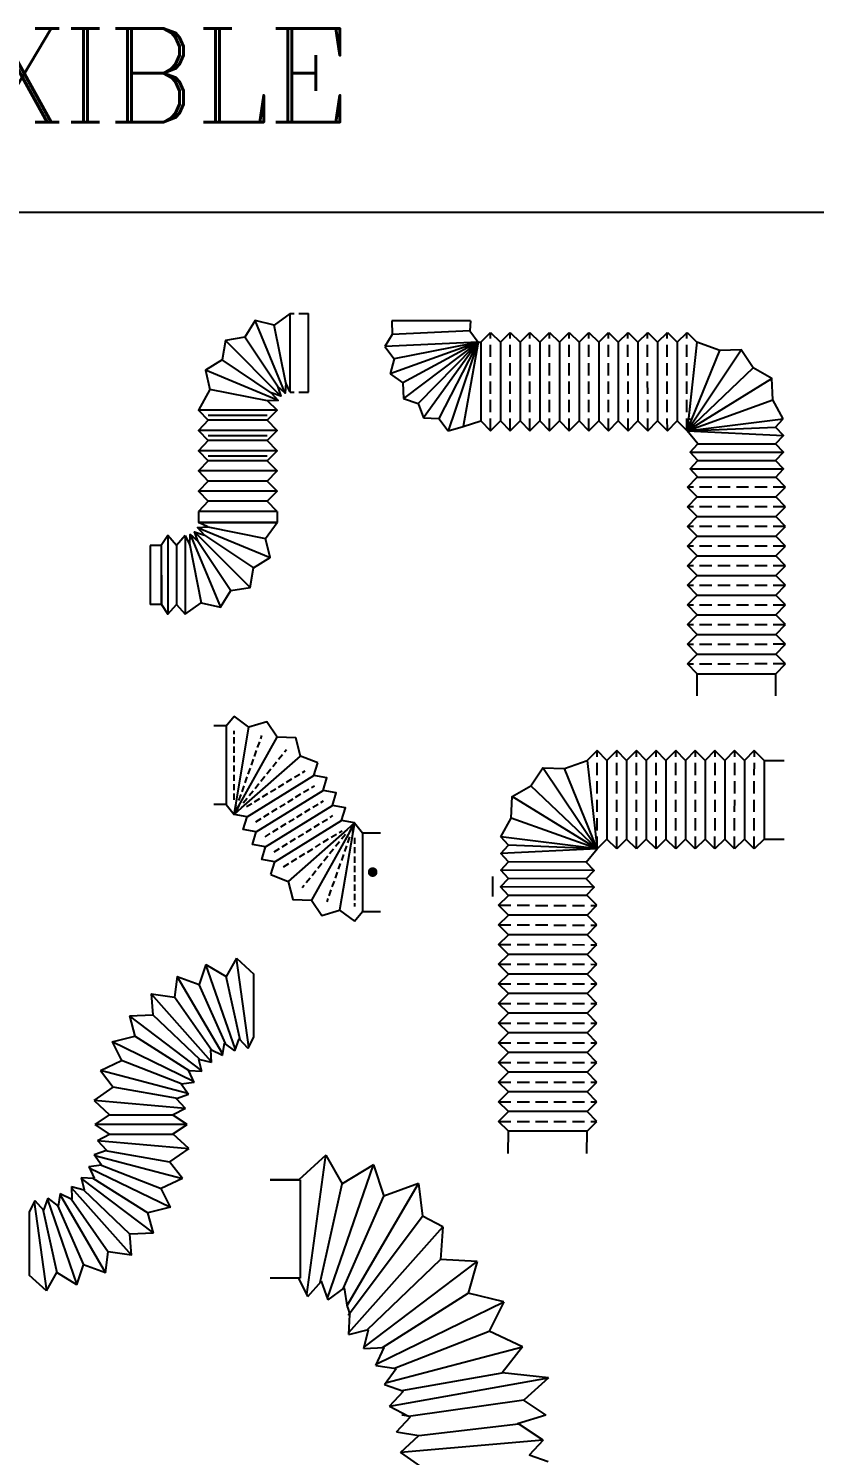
# Model space of a CAD drawing. Extents: x 462150 to 593348, y 35809 to 85242.
# Drawn here: x 514089 to 516090, y 39959 to 43590 of the extents above; entities that cross this region are included whole.
import ezdxf

# ---------------------------------------------------------------- set-up
doc = ezdxf.new("R2010")
doc.units = 0
doc.header["$LTSCALE"] = 500
doc.header["$MEASUREMENT"] = 0
doc.linetypes.add('HIDDEN', pattern=[0.375, 0.25, -0.125])
doc.linetypes.add('HIDDEN2', pattern=[4.7625, 3.175, -1.5875])
for name, color, linetype in [('1-EX-DUCT', 1, 'Continuous'), ('3-SUPPLY-DIFF. GRILLES', 12, 'Continuous'), ('3-SUPPLY-DUCT', 3, 'Continuous'), ('AC-SUPPORT', 124, 'Continuous'), ('MH-FLX', 2, 'Continuous'), ('PL-W-TEXT', 7, 'Continuous')]:
    doc.layers.add(name, color=color, linetype=linetype)
doc.styles.add('FF-LOOP', font='romanc.shx', dxfattribs={"height": 2})

# ---------------------------------------------------------------- blocks, each defined once
blk = doc.blocks.new('FLEX-01')
at = {"color": 12}
for p, q in [((-650.6, 843.4, 0), (-625.7, 868.3, 0)), ((-650.6, 843.4, 0), (-650.6, 643.3, 0)), ((-625.7, 868.3, 0), (-600.6, 843.4, 0)), ((-600.6, 843.4, 0), (-575.7, 868.3, 0)), ((-600.6, 843.4, 0), (-600.6, 643.3, 0)), ((-575.7, 868.3, 0), (-550.6, 843.4, 0)), ((-550.6, 843.4, 0), (-525.7, 868.3, 0)), ((-550.6, 843.4, 0), (-550.6, 643.3, 0)), ((-550.6, 843.4, 0), (-550.6, 643.3, 0)), ((-525.7, 868.3, 0), (-500.6, 843.4, 0)), ((-500.6, 843.4, 0), (-475.7, 868.3, 0)), ((-500.6, 843.4, 0), (-500.6, 643.4, 0)), ((-500.6, 843.4, 0), (-500.6, 643.3, 0)), ((-500.6, 843.4, 0), (-500.6, 643.3, 0)), ((-475.7, 868.3, 0), (-450.6, 843.4, 0)), ((-450.6, 843.4, 0), (-425.7, 868.3, 0)), ((-450.6, 843.4, 0), (-450.6, 643.3, 0)), ((-425.7, 868.3, 0), (-400.6, 843.4, 0)), ((-400.6, 843.4, 0), (-375.7, 868.3, 0)), ((-400.6, 843.4, 0), (-400.6, 643.3, 0)), ((-400.6, 843.4, 0), (-400.6, 643.3, 0)), ((-375.7, 868.3, 0), (-350.6, 843.4, 0)), ((-350.6, 843.4, 0), (-325.7, 868.3, 0)), ((-350.6, 843.4, 0), (-350.6, 643.4, 0)), ((-350.6, 843.4, 0), (-350.6, 643.3, 0)), ((-350.6, 843.4, 0), (-350.6, 643.3, 0)), ((-325.7, 868.3, 0), (-300.6, 843.4, 0)), ((-300.6, 843.4, 0), (-275.7, 868.3, 0)), ((-300.6, 843.4, 0), (-300.6, 643.3, 0)), ((-275.7, 868.3, 0), (-250.6, 843.4, 0)), ((-250.6, 843.4, 0), (-225.7, 868.3, 0)), ((-250.6, 843.4, 0), (-250.6, 643.3, 0)), ((-250.6, 843.4, 0), (-250.6, 643.3, 0)), ((-225.7, 868.3, 0), (-200.6, 843.4, 0)), ((-200.6, 843.4, 0), (-175.7, 868.3, 0)), ((-200.6, 843.4, 0), (-200.6, 643.4, 0)), ((-200.6, 843.4, 0), (-200.6, 643.3, 0)), ((-200.6, 843.4, 0), (-200.6, 643.3, 0)), ((-200.6, 843.4, 0), (-200.6, 643.3, 0)), ((-175.7, 868.3, 0), (-150.6, 843.4, 0)), ((-150.6, 843.4, 0), (-125.7, 868.3, 0)), ((-150.6, 843.4, 0), (-150.6, 643.4, 0)), ((-150.6, 843.4, 0), (-150.6, 643.3, 0)), ((-125.7, 868.3, 0), (-100.6, 843.4, 0)), ((-100.6, 843.4, 0), (-125.7, 618.5, 0)), ((-100.6, 843.4, 0), (-125.7, 618.4, 0)), ((-650.6, 643.3, 0), (-625.7, 618.4, 0)), ((-625.7, 618.4, 0), (-600.6, 643.3, 0)), ((-600.6, 643.3, 0), (-575.7, 618.4, 0)), ((-575.7, 618.4, 0), (-550.6, 643.3, 0)), ((-550.6, 643.3, 0), (-525.7, 618.4, 0)), ((-525.7, 618.4, 0), (-500.6, 643.3, 0)), ((-500.6, 643.3, 0), (-475.7, 618.4, 0)), ((-475.7, 618.4, 0), (-450.6, 643.3, 0)), ((-450.6, 643.3, 0), (-425.7, 618.4, 0)), ((-425.7, 618.4, 0), (-400.6, 643.3, 0)), ((-400.6, 643.3, 0), (-375.7, 618.4, 0)), ((-375.7, 618.4, 0), (-350.6, 643.3, 0)), ((-350.6, 643.3, 0), (-325.7, 618.4, 0)), ((-325.7, 618.4, 0), (-300.6, 643.3, 0)), ((-300.6, 643.3, 0), (-275.7, 618.4, 0)), ((-275.7, 618.4, 0), (-250.6, 643.3, 0)), ((-250.6, 643.3, 0), (-225.7, 618.4, 0)), ((-225.7, 618.4, 0), (-200.6, 643.3, 0)), ((-200.6, 643.3, 0), (-175.7, 618.4, 0)), ((-175.7, 618.4, 0), (-150.6, 643.3, 0)), ((-150.6, 643.3, 0), (-125.7, 618.4, 0)), ((-125.7, 618.4, 0), (-125.7, 618.4, 0)), ((-124.9, 474.9), (-100, 500)), ((-100, 450), (-124.9, 474.9)), ((-100, 500), (100, 500)), ((-100, 500), (100.1, 500)), ((125, 474.9), (100.1, 500)), ((100.1, 450), (125, 474.9)), ((-124.9, 424.9), (-100, 450)), ((-100, 450), (100, 450)), ((-100, 450), (100.1, 450)), ((-100, 450), (100.1, 450)), ((-100, 450), (100.1, 450)), ((125, 424.9), (100.1, 450)), ((-100, 400), (-124.9, 424.9)), ((-124.9, 374.9), (-100, 400)), ((-100, 400), (100.1, 400)), ((-100, 400), (100.1, 400)), ((100.1, 400), (125, 424.9)), ((125, 374.9), (100.1, 400)), ((-100, 350), (-124.9, 374.9)), ((100.1, 350), (125, 374.9)), ((-124.9, 324.9), (-100, 350)), ((-100, 350), (100.1, 350)), ((125, 324.9), (100.1, 350)), ((-100, 300), (-124.9, 324.9)), ((-124.9, 274.9), (-100, 300)), ((-100, 300), (100, 300)), ((-100, 300), (100.1, 300)), ((-100, 300), (100.1, 300)), ((100.1, 300), (125, 324.9)), ((125, 274.9), (100.1, 300)), ((-100, 250), (-124.9, 274.9)), ((100.1, 250), (125, 274.9)), ((-124.9, 224.9), (-100, 250)), ((-100, 200), (-124.9, 224.9)), ((-100, 250), (100.1, 250)), ((-100, 250), (100.1, 250)), ((125, 224.9), (100.1, 250)), ((100.1, 200), (125, 224.9)), ((-124.9, 174.9), (-100, 200)), ((-100, 200), (100.1, 200)), ((125, 174.9), (100.1, 200)), ((-100, 150), (-124.9, 174.9)), ((-124.9, 124.9), (-100, 150)), ((-100, 150), (100, 150)), ((-100, 150), (100.1, 150)), ((-100, 150), (100.1, 150)), ((-100, 150), (100.1, 150)), ((-100, 150), (100.1, 150)), ((100.1, 150), (125, 174.9)), ((125, 124.9), (100.1, 150)), ((-100, 100), (-124.9, 124.9)), ((100.1, 100), (125, 124.9)), ((-124.9, 74.9), (-100, 100)), ((-100, 50), (-124.9, 74.9)), ((-100, 100), (100.1, 100)), ((125, 74.9), (100.1, 100)), ((100.1, 50), (125, 74.9)), ((-124.9, 24.9), (-100, 50)), ((-100, 50), (100, 50)), ((-100, 50), (100.1, 50)), ((-100, 50), (100.1, 50)), ((-100, 50), (100.1, 50)), ((125, 24.9), (100.1, 50)), ((-100, 0), (-124.9, 24.9)), ((-100, 0), (100, 0)), ((-100, 0), (100.1, 0)), ((-100, 0), (100.1, 0)), ((-99.9, 0), (100.1, 0)), ((100.4, -56.4, 0), (100, 0)), ((100.1, 0), (125, 24.9)), ((-99.6, -56.4, 0), (-100, 0))]:
    blk.add_line(p, q, dxfattribs=at)
at = {"color": 13, "linetype": 'HIDDEN', "ltscale": 0.25}
for p, q in [((-625.8, 618.5, 0), (-626, 868.2, 0)), ((-575.8, 618.5, 0), (-576, 868.2, 0)), ((-525.8, 618.5, 0), (-526, 868.2, 0)), ((-475.8, 618.5, 0), (-476, 868.2, 0)), ((-425.8, 618.5, 0), (-426, 868.2, 0)), ((-375.8, 618.5, 0), (-376, 868.2, 0)), ((-325.8, 618.5, 0), (-326, 868.2, 0)), ((-275.8, 618.5, 0), (-276, 868.2, 0)), ((-225.8, 618.5, 0), (-226, 868.2, 0)), ((-175.8, 618.5, 0), (-176, 868.2, 0)), ((-125.8, 618.5, 0), (-126, 868.2, 0)), ((124.9, 474.8), (-124.8, 474.6)), ((124.9, 424.8), (-124.8, 424.6)), ((124.9, 374.8), (-124.8, 374.6)), ((124.9, 324.8), (-124.8, 324.6)), ((124.9, 274.8), (-124.8, 274.6)), ((124.9, 224.8), (-124.8, 224.6)), ((124.9, 174.8), (-124.8, 174.6)), ((124.9, 124.8), (-124.8, 124.6)), ((124.9, 74.8), (-124.8, 74.6)), ((124.9, 24.8), (-124.8, 24.6))]:
    blk.add_line(p, q, dxfattribs=at)
at = {"layer": '3-SUPPLY-DIFF. GRILLES'}
for p, q in [((-677, 898.1, 0), (-877, 898.1, 0)), ((-678.6, 872.1, 0), (-876.4, 863.2, 0)), ((-657.4, 843.4, 0), (-894.8, 832.6, 0)), ((-676.9, 839.6, 0), (-871.1, 801.1, 0)), ((-657.4, 843.4, 0), (-650.6, 843.4, 0)), ((-650.6, 843.4, 0), (-650.6, 643.4, 0)), ((-894.8, 832.6, 0), (-871.1, 801.1, 0)), ((-871.1, 801.1, 0), (-881.1, 762.9, 0)), ((-674.9, 834, 0), (-849.1, 739.8, 0)), ((-671.3, 829.3, 0), (-809.9, 687.8, 0)), ((-666.5, 825.8, 0), (-757.1, 649.7, 0)), ((-660.9, 823.9, 0), (-695.4, 628.9, 0)), ((-125.7, 618.4, 0), (-42.5, 822.8)), ((-881.1, 762.9, 0), (-849.1, 739.8, 0)), ((-125.7, 618.4, 0), (42.8, 778.7)), ((-849.1, 739.8, 0), (-847.3, 700.4, 0)), ((-847.3, 700.4, 0), (-809.9, 687.8, 0)), ((-125.7, 618.4, 0), (92.9, 696.7)), ((-809.9, 687.8, 0), (-796.6, 650.7, 0)), ((-796.6, 650.7, 0), (-757.1, 649.7, 0)), ((-757.1, 649.7, 0), (-733.4, 618.2, 0)), ((-733.4, 618.2, 0), (-695.4, 628.9, 0)), ((-695.4, 628.9, 0), (-650.6, 643.4, 0)), ((-125.7, 618.4, 0), (119.4, 648.7)), ((-125.7, 618.4, 0), (99.7, 627.5)), ((-118.2, 648.2), (-118, 648.2)), ((-98.3, 584.7), (99.8, 585.2)), ((-98.2, 542.3), (99.9, 542.8)), ((-98, 500), (100, 500))]:
    blk.add_line(p, q, dxfattribs=at)
at = {"layer": '3-SUPPLY-DIFF. GRILLES', "color": 11}
for p, q in [((-657.4, 843.4, 0), (-894.8, 832.6, 0)), ((-657.4, 843.4, 0), (-881.1, 762.9, 0)), ((-657.4, 843.4, 0), (-847.3, 700.4, 0)), ((-657.4, 843.4, 0), (-796.6, 650.7, 0)), ((-657.4, 843.4, 0), (-733.4, 618.2, 0)), ((-125.7, 618.4, 0), (12.3, 824.2)), ((-125.7, 618.4, 0), (90.4, 751.5)), ((-125.7, 618.4, 0), (119.4, 648.7)), ((-125.7, 618.4, 0), (119.5, 606.4)), ((-118.2, 648.2), (-118, 648.2)), ((-118, 563.5), (119.6, 564.1)), ((-117.9, 521.1), (119.7, 521.7))]:
    blk.add_line(p, q, dxfattribs=at)
at = {"layer": '3-SUPPLY-DIFF. GRILLES', "elevation": 0}
for points in [[(-877, 898.1), (-876.4, 863.2), (-894.8, 832.6)], [(-677, 898.1), (-678.6, 872.1), (-657.4, 843.4)], [(-657.4, 843.4), (-676.9, 839.6), (-657.4, 843.4), (-674.9, 834), (-657.4, 843.4), (-671.3, 829.3), (-657.4, 843.4), (-666.5, 825.8), (-657.4, 843.4), (-660.9, 823.9), (-657.4, 843.4)]]:
    blk.add_lwpolyline(points, dxfattribs=at)
at = {"layer": '3-SUPPLY-DIFF. GRILLES'}
for points in [[(119.4, 648.7), (92.9, 696.7), (90.4, 751.5), (42.8, 778.7), (12.3, 824.2), (-42.5, 822.8), (-100.6, 843.4)], [(-98, 500), (-98, 500), (-117.9, 521.1), (-98.2, 542.3), (-118, 563.5), (-98.3, 584.7), (-125.6, 618.3), (-125.6, 618.3)], [(-118.2, 648.2), (-118, 648.1)], [(100, 500), (100, 500), (119.7, 521.7), (99.9, 542.8), (119.6, 564.1), (99.8, 585.2), (119.5, 606.4), (99.7, 627.5), (119.4, 648.7)]]:
    blk.add_lwpolyline(points, dxfattribs=at)
blk = doc.blocks.new('FLEX-02')
at = {"color": 12}
for p, q in [((-550.6, 943.4, 0), (-525.7, 968.3, 0)), ((-525.7, 968.3, 0), (-500.6, 943.4, 0)), ((-500.6, 943.4, 0), (-475.7, 968.3, 0)), ((-475.7, 968.3, 0), (-450.6, 943.4, 0)), ((-450.6, 943.4, 0), (-425.7, 968.3, 0)), ((-425.7, 968.3, 0), (-400.6, 943.4, 0)), ((-400.6, 943.4, 0), (-375.7, 968.3, 0)), ((-375.7, 968.3, 0), (-350.6, 943.4, 0)), ((-350.6, 943.4, 0), (-325.7, 968.3, 0)), ((-325.7, 968.3, 0), (-300.6, 943.4, 0)), ((-300.6, 943.4, 0), (-275.7, 968.3, 0)), ((-275.7, 968.3, 0), (-250.6, 943.4, 0)), ((-250.6, 943.4, 0), (-225.7, 968.3, 0)), ((-225.7, 968.3, 0), (-200.6, 943.4, 0)), ((-200.6, 943.4, 0), (-175.7, 968.3, 0)), ((-175.7, 968.3, 0), (-150.6, 943.4, 0)), ((-150.6, 943.4, 0), (-125.7, 968.3, 0)), ((-125.7, 968.3, 0), (-100.6, 943.4, 0)), ((-550.6, 943.4, 0), (-602.1, 943.4, 0)), ((-550.6, 943.4, 0), (-550.6, 743.3, 0)), ((-550.6, 943.4, 0), (-550.6, 743.3, 0)), ((-500.6, 943.4, 0), (-500.6, 743.4, 0)), ((-500.6, 943.4, 0), (-500.6, 743.3, 0)), ((-500.6, 943.4, 0), (-500.6, 743.3, 0)), ((-450.6, 943.4, 0), (-450.6, 743.3, 0)), ((-400.6, 943.4, 0), (-400.6, 743.3, 0)), ((-400.6, 943.4, 0), (-400.6, 743.3, 0)), ((-350.6, 943.4, 0), (-350.6, 743.4, 0)), ((-350.6, 943.4, 0), (-350.6, 743.3, 0)), ((-350.6, 943.4, 0), (-350.6, 743.3, 0)), ((-300.6, 943.4, 0), (-300.6, 743.3, 0)), ((-250.6, 943.4, 0), (-250.6, 743.3, 0)), ((-250.6, 943.4, 0), (-250.6, 743.3, 0)), ((-200.6, 943.4, 0), (-200.6, 743.4, 0)), ((-200.6, 943.4, 0), (-200.6, 743.3, 0)), ((-200.6, 943.4, 0), (-200.6, 743.3, 0)), ((-200.6, 943.4, 0), (-200.6, 743.3, 0)), ((-150.6, 943.4, 0), (-150.6, 743.4, 0)), ((-150.6, 943.4, 0), (-150.6, 743.3, 0)), ((-100.6, 943.4, 0), (-125.7, 718.5, 0)), ((-100.6, 943.4, 0), (-125.7, 718.4, 0)), ((-550.6, 743.3, 0), (-602.1, 743.3, 0)), ((-550.6, 743.3, 0), (-525.7, 718.4, 0)), ((-525.7, 718.4, 0), (-500.6, 743.3, 0)), ((-500.6, 743.3, 0), (-475.7, 718.4, 0)), ((-475.7, 718.4, 0), (-450.6, 743.3, 0)), ((-450.6, 743.3, 0), (-425.7, 718.4, 0)), ((-425.7, 718.4, 0), (-400.6, 743.3, 0)), ((-400.6, 743.3, 0), (-375.7, 718.4, 0)), ((-375.7, 718.4, 0), (-350.6, 743.3, 0)), ((-350.6, 743.3, 0), (-325.7, 718.4, 0)), ((-325.7, 718.4, 0), (-300.6, 743.3, 0)), ((-300.6, 743.3, 0), (-275.7, 718.4, 0)), ((-275.7, 718.4, 0), (-250.6, 743.3, 0)), ((-250.6, 743.3, 0), (-225.7, 718.4, 0)), ((-225.7, 718.4, 0), (-200.6, 743.3, 0)), ((-200.6, 743.3, 0), (-175.7, 718.4, 0)), ((-175.7, 718.4, 0), (-150.6, 743.3, 0)), ((-150.6, 743.3, 0), (-125.7, 718.4, 0)), ((-125.7, 718.4, 0), (-125.7, 718.4, 0)), ((-125, 574.9), (-100.1, 600)), ((-100.1, 600), (99.9, 600)), ((-100.1, 600), (100, 600)), ((-100.1, 600), (100, 600)), ((-100.1, 600), (100, 600)), ((-100, 600), (100, 600)), ((-100, 600), (100.1, 600)), ((124.9, 574.9), (100, 600)), ((-100.1, 550), (-125, 574.9)), ((-125, 524.9), (-100.1, 550)), ((-100.1, 550), (100, 550)), ((-100.1, 550), (100, 550)), ((100, 550), (124.9, 574.9)), ((124.9, 524.9), (100, 550)), ((-100.1, 500), (-125, 524.9)), ((100, 500), (124.9, 524.9)), ((-125, 474.9), (-100.1, 500)), ((-100.1, 450), (-125, 474.9)), ((-100.1, 500), (100, 500)), ((124.9, 474.9), (100, 500)), ((100, 450), (124.9, 474.9)), ((-125, 424.9), (-100.1, 450)), ((-100.1, 450), (99.9, 450)), ((-100.1, 450), (100, 450)), ((-100.1, 450), (100, 450)), ((-100.1, 450), (100, 450)), ((124.9, 424.9), (100, 450)), ((-100.1, 400), (-125, 424.9)), ((-125, 374.9), (-100.1, 400)), ((-100.1, 400), (100, 400)), ((-100.1, 400), (100, 400)), ((100, 400), (124.9, 424.9)), ((124.9, 374.9), (100, 400)), ((-100.1, 350), (-125, 374.9)), ((100, 350), (124.9, 374.9)), ((-125, 324.9), (-100.1, 350)), ((-100.1, 350), (100, 350)), ((124.9, 324.9), (100, 350)), ((-100.1, 300), (-125, 324.9)), ((-125, 274.9), (-100.1, 300)), ((-100.1, 300), (99.9, 300)), ((-100.1, 300), (100, 300)), ((-100.1, 300), (100, 300)), ((100, 300), (124.9, 324.9)), ((124.9, 274.9), (100, 300)), ((-100.1, 250), (-125, 274.9)), ((100, 250), (124.9, 274.9)), ((-125, 224.9), (-100.1, 250)), ((-100.1, 200), (-125, 224.9)), ((-100.1, 250), (100, 250)), ((-100.1, 250), (100, 250)), ((124.9, 224.9), (100, 250)), ((100, 200), (124.9, 224.9)), ((-125, 174.9), (-100.1, 200)), ((-100.1, 200), (100, 200)), ((124.9, 174.9), (100, 200)), ((-100.1, 150), (-125, 174.9)), ((-125, 124.9), (-100.1, 150)), ((-100.1, 150), (99.9, 150)), ((-100.1, 150), (100, 150)), ((-100.1, 150), (100, 150)), ((-100.1, 150), (100, 150)), ((-100.1, 150), (100, 150)), ((100, 150), (124.9, 174.9)), ((124.9, 124.9), (100, 150)), ((-100.1, 100), (-125, 124.9)), ((100, 100), (124.9, 124.9)), ((-125, 74.9), (-100.1, 100)), ((-100.1, 50), (-125, 74.9)), ((-100.1, 100), (100, 100)), ((124.9, 74.9), (100, 100)), ((100, 50), (124.9, 74.9)), ((-125, 24.9), (-100.1, 50)), ((-100.1, 50), (99.9, 50)), ((-100.1, 50), (100, 50)), ((-100.1, 50), (100, 50)), ((-100.1, 50), (100, 50)), ((124.9, 24.9), (100, 50)), ((-100.1, 0), (-125, 24.9)), ((-100.1, 0), (100, 0)), ((-100.1, 0), (100, 0)), ((-100, 0), (100, 0)), ((100.3, -56.4, 0), (99.9, 0)), ((100, 0), (124.9, 24.9)), ((-99.7, -56.4, 0), (-100.1, 0)), ((-100.1, 0), (99.9, 0))]:
    blk.add_line(p, q, dxfattribs=at)
at = {"color": 13, "linetype": 'HIDDEN', "ltscale": 0.25}
for p, q in [((-525.8, 718.5, 0), (-526, 968.2, 0)), ((-475.8, 718.5, 0), (-476, 968.2, 0)), ((-425.8, 718.5, 0), (-426, 968.2, 0)), ((-375.8, 718.5, 0), (-376, 968.2, 0)), ((-325.8, 718.5, 0), (-326, 968.2, 0)), ((-275.8, 718.5, 0), (-276, 968.2, 0)), ((-225.8, 718.5, 0), (-226, 968.2, 0)), ((-175.8, 718.5, 0), (-176, 968.2, 0)), ((-125.8, 718.5, 0), (-126, 968.2, 0)), ((124.8, 574.8), (-124.9, 574.6)), ((124.8, 524.8), (-124.9, 524.6)), ((124.8, 474.8), (-124.9, 474.6)), ((124.8, 424.8), (-124.9, 424.6)), ((124.8, 374.8), (-124.9, 374.6)), ((124.8, 324.8), (-124.9, 324.6)), ((124.8, 274.8), (-124.9, 274.6)), ((124.8, 224.8), (-124.9, 224.6)), ((124.8, 174.8), (-124.9, 174.6)), ((124.8, 124.8), (-124.9, 124.6)), ((124.8, 74.8), (-124.9, 74.6)), ((124.8, 24.8), (-124.9, 24.6))]:
    blk.add_line(p, q, dxfattribs=at)
at = {"layer": '3-SUPPLY-DIFF. GRILLES', "color": 11}
for p, q in [((-125.7, 718.4, 0), (12.3, 924.2)), ((-125.7, 718.4, 0), (90.4, 851.5)), ((-125.7, 718.4, 0), (119.4, 748.7)), ((-118.2, 748.2), (-118, 748.2)), ((-125.7, 718.4, 0), (119.6, 706.4)), ((-118, 663.5), (119.7, 664.1)), ((-117.9, 621.1), (119.8, 621.7))]:
    blk.add_line(p, q, dxfattribs=at)
at = {"layer": '3-SUPPLY-DIFF. GRILLES'}
for p, q in [((-125.7, 718.4, 0), (-42.5, 922.8)), ((-125.7, 718.4, 0), (42.9, 878.7)), ((-125.7, 718.4, 0), (92.9, 796.7)), ((-125.7, 718.4, 0), (119.4, 748.7)), ((-125.7, 718.4, 0), (99.7, 727.5)), ((-118.2, 748.2), (-118, 748.2)), ((-98.2, 684.7), (99.8, 685.2)), ((-98.1, 642.3), (99.9, 642.8)), ((-98, 600), (100, 600))]:
    blk.add_line(p, q, dxfattribs=at)
for points in [[(119.4, 748.7), (92.9, 796.7), (90.4, 851.5), (42.9, 878.7), (12.3, 924.2), (-42.5, 922.8), (-100.6, 943.4)], [(-118.2, 748.2), (-118, 748.1)], [(100, 600), (100, 600), (119.8, 621.7), (99.9, 642.8), (119.7, 664.1), (99.8, 685.2), (119.6, 706.4), (99.7, 727.5), (119.4, 748.7)], [(-98, 600), (-98, 600), (-117.9, 621.1), (-98.1, 642.3), (-118, 663.5), (-98.2, 684.7), (-125.6, 718.3), (-125.6, 718.3)]]:
    blk.add_lwpolyline(points, dxfattribs=at)
at = {"layer": 'AC-SUPPORT'}
blk.add_line((140.8, 648.1), (140.8, 597.5), dxfattribs=at)
blk = doc.blocks.new('A$C2E051E27')
at = {"layer": '1-EX-DUCT', "color": 12}
for p, q in [((-200, -45.7), (-200, 0)), ((0, -45.7), (0, 0)), ((-225, -65.6), (-200, -45.7)), ((-200.4, -69.8), (-3.2, -103.6)), ((-200, -45.7), (0, -45.7)), ((25, -65.6), (0, -45.7)), ((-126.3, -269), (-231, -98.6)), ((-208.5, -84.3), (-76.4, -234.6)), ((-203.2, -77.8), (-28.6, -175.4)), ((-164.4, -292.5), (-269.2, -122.1)), ((-240.8, -339.4), (-345.6, -169.1)), ((-202.6, -316), (-307.4, -145.6)), ((-263.3, -353.7), (-395.4, -203.5)), ((-268.7, -360.3), (-443.2, -262.7)), ((-271.5, -368.2), (-468.6, -334.4)), ((-471.8, -392.3), (-271.8, -392.3)), ((-471.8, -392.3), (-471.8, -424)), ((-271.8, -392.3), (-271.8, -424))]:
    blk.add_line(p, q, dxfattribs=at)
at = {"layer": '1-EX-DUCT', "color": 11, "linetype": 'HIDDEN2', "ltscale": 0.01}
for p, q in [((-187.5, -65.6), (-12.5, -65.6)), ((-113.7, -246.6), (-205.4, -97.5)), ((-195.8, -89.1), (-59.7, -199.1)), ((-189.6, -78.1), (-24.7, -136.4)), ((-190.1, -293.6), (-281.7, -144.5)), ((-151.9, -270.1), (-243.6, -121)), ((-228.3, -317), (-319.9, -168)), ((-266.5, -340.5), (-358.1, -191.4)), ((-276, -348.9), (-412.1, -238.9)), ((-282.2, -360), (-447.2, -301.6)), ((-284.3, -372.5), (-459.3, -372.5))]:
    blk.add_line(p, q, dxfattribs=at)
at = {"layer": '1-EX-DUCT', "color": 11, "linetype": 'Continuous', "ltscale": 0.01}
blk.add_lwpolyline([(-148, -43.6, 0, 0, 0), (-105.5, -22.3, 12.3, 12.3, -1), (-94.5, -16.8, 12.3, 12.3, -1), (-105.5, -22.3, 0, 0, 0), (-57.5, 1.7, 0, 0, 0)], format="xyseb", dxfattribs=at)
at = {"layer": '1-EX-DUCT', "color": 12}
for points in [[(-225, -65.6), (-231, -98.6), (-263.2, -89.1), (-269.2, -122.1), (-301.4, -112.5), (-307.4, -145.6), (-339.6, -136), (-345.6, -169.1), (-377.8, -159.5)], [(-225, -65.6), (-208.5, -84.3), (-225, -65.6), (-203.2, -77.8), (-225, -65.6), (-200.4, -69.8), (-225, -65.6)], [(-94.1, -278.5), (-76.4, -234.6), (-30.6, -222.7), (-28.6, -175.4), (10.7, -148.9), (-3.2, -103.6), (25, -65.6)], [(-377.8, -159.5), (-395.4, -203.5), (-441.3, -215.3), (-443.2, -262.7), (-482.5, -289.1), (-468.6, -334.4), (-496.8, -372.5)], [(-94.1, -278.5), (-126.3, -269), (-132.3, -302), (-164.4, -292.5), (-170.5, -325.5), (-202.6, -316), (-208.6, -349), (-240.8, -339.4), (-246.8, -372.5)], [(-246.8, -372.5), (-263.3, -353.7), (-246.8, -372.5), (-268.7, -360.3), (-246.8, -372.5), (-271.5, -368.2), (-246.8, -372.5)], [(-471.8, -392.3), (-496.8, -372.5)], [(-271.8, -392.3), (-246.8, -372.5)]]:
    blk.add_lwpolyline(points, dxfattribs=at)

msp = doc.modelspace()

# ---------------------------------------------------------------- linework, layer by layer
msp.add_line((532372.4, 43121.8), (512331.7, 43121.8))
at = {"layer": '3-SUPPLY-DUCT', "color": 11}
for p, q in [((514742.8, 42661.7), (514666.2, 42846.5)), ((514755.6, 42664.3), (514755.6, 42864.3)), ((514731.8, 42654.4), (514590.4, 42795.9)), ((514724.5, 42643.5), (514539.8, 42720.1)), ((514722, 42618.6), (514522, 42618.6)), ((514722, 42618.6), (514522, 42618.6)), ((514722, 42567.1), (514522, 42567.1)), ((514722, 42515.6), (514522, 42515.6)), ((514722, 42464.1), (514522, 42464.1)), ((514722, 42412.6), (514522, 42412.6)), ((514722, 42361.1), (514522, 42361.1)), ((514501.2, 42302), (514577.7, 42117.2)), ((514512.1, 42309.3), (514653.5, 42167.9)), ((514519.4, 42320.2), (514704.2, 42243.7)), ((514722, 42333.1), (514522, 42333.1)), ((514444.2, 42299.4), (514444.2, 42099.4)), ((514488.3, 42299.4), (514488.3, 42099.4))]:
    msp.add_line(p, q, dxfattribs=at)
at = {"layer": '3-SUPPLY-DUCT', "color": 12}
for p, q in [((514755.6, 42664.3), (514755.6, 42864.3)), ((514755.6, 42864.3), (514765.4, 42864.3)), ((514777.3, 42864.3), (514802.3, 42864.3)), ((514802.3, 42664.3), (514802.3, 42864.3)), ((514744.2, 42688.2), (514714.9, 42835.3)), ((514723, 42679.4), (514639.7, 42804.1)), ((514706.9, 42663.2), (514582.1, 42746.6)), ((514698.1, 42642.1), (514551, 42671.3)), ((514755.6, 42664.3), (514765.4, 42664.3)), ((514777.3, 42664.3), (514802.3, 42664.3)), ((514722, 42618.6), (514522, 42618.6)), ((514697, 42604.9), (514547, 42604.9)), ((514697, 42592.9), (514547, 42592.9)), ((514697, 42553.4), (514547, 42553.4)), ((514697, 42541.4), (514547, 42541.4)), ((514697, 42501.9), (514547, 42501.9)), ((514697, 42489.9), (514547, 42489.9)), ((514697, 42438.4), (514547, 42438.4)), ((514697, 42386.9), (514547, 42386.9)), ((514522, 42361.1), (514522, 42333.1)), ((514722, 42361.1), (514722, 42333.1)), ((514522, 42333.1), (514722, 42333.1)), ((514537.1, 42300.5), (514661.8, 42217.2)), ((514545.8, 42321.7), (514693, 42292.4)), ((514399.3, 42274.1), (514399.3, 42124.1)), ((514427.3, 42274.1), (514399.3, 42274.1)), ((514427.3, 42274.1), (514427.3, 42124.1)), ((514466.2, 42274.4), (514466.2, 42124.4)), ((514488.3, 42299.4), (514488.3, 42099.4)), ((514499.8, 42275.6), (514529, 42128.4)), ((514520.9, 42284.3), (514604.2, 42159.6)), ((514427.3, 42124.1), (514399.3, 42124.1))]:
    msp.add_line(p, q, dxfattribs=at)
for points in [[(514755.6, 42864.3), (514714.9, 42835.3), (514666.2, 42846.5), (514639.7, 42804.1), (514590.4, 42795.9), (514582.1, 42746.6), (514539.8, 42720.1), (514551, 42671.3), (514522, 42618.6)], [(514551, 42671.3), (514522, 42618.6), (514547, 42592.9), (514522, 42567.1), (514547, 42541.4), (514522, 42515.6), (514547, 42489.9), (514522, 42464.1), (514547, 42438.4), (514522, 42412.6), (514547, 42386.9), (514522, 42361.1)], [(514755.6, 42664.3), (514744.2, 42688.2), (514742.8, 42661.7), (514723, 42679.4), (514731.8, 42654.4), (514706.9, 42663.2), (514724.5, 42643.5), (514698.1, 42642.1), (514722, 42618.6)], [(514722, 42361.1), (514697, 42386.9), (514722, 42412.6), (514697, 42438.4), (514722, 42464.1), (514697, 42489.9), (514722, 42515.6), (514697, 42541.4), (514722, 42567.1), (514697, 42592.9), (514722, 42618.6), (514698.1, 42642.1)], [(514488.3, 42299.4), (514499.8, 42275.6), (514501.2, 42302), (514520.9, 42284.3), (514512.1, 42309.3), (514537.1, 42300.5), (514519.4, 42320.2), (514545.8, 42321.7), (514522, 42333.1)], [(514488.3, 42099.4), (514529, 42128.4), (514577.7, 42117.2), (514604.2, 42159.6), (514653.5, 42167.9), (514661.8, 42217.2), (514704.2, 42243.7), (514693, 42292.4), (514722, 42333.1)], [(514488.3, 42299.4), (514466.2, 42274.4), (514444.2, 42299.4), (514427.1, 42274.4), (514427.5, 42124.4), (514444.2, 42099.4), (514466.2, 42124.4), (514488.3, 42099.4)]]:
    msp.add_lwpolyline(points, dxfattribs=at)
at = {"layer": 'MH-FLX'}
for p, q in [((514618.6, 41224.2), (514592.2, 41177.7)), ((514618.6, 41224.2), (514662.8, 41184)), ((514649.8, 40997.6), (514618.6, 41224.2)), ((514467.8, 41178), (514461.2, 41124.9)), ((514583.9, 40979.6), (514467.8, 41178)), ((514467.8, 41178), (514524.1, 41157.7)), ((514540.9, 41208.5), (514524.1, 41157.7)), ((514616, 40991.6), (514540.9, 41208.5)), ((514540.9, 41208.5), (514592.2, 41177.7)), ((514627.9, 41016.7), (514592.2, 41177.7)), ((514662.8, 41023.9), (514662.8, 41184)), ((514590.5, 41006.8), (514524.1, 41157.7)), ((514554.7, 40961.6), (514402, 41133.8)), ((514402, 41133.8), (514405.9, 41080.4)), ((514402, 41133.8), (514461.2, 41124.9)), ((514555.9, 40989.7), (514461.2, 41124.9)), ((514346.1, 41077.6), (514405.9, 41080.4)), ((514529.6, 40938.4), (514346.1, 41077.6)), ((514346.1, 41077.6), (514360.3, 41025.9)), ((514525.2, 40966.2), (514405.9, 41080.4)), ((514302.3, 41011.5), (514360.3, 41025.9)), ((514509.5, 40910.8), (514302.3, 41011.5)), ((514302.3, 41011.5), (514326.3, 40963.7)), ((514499.9, 40937.1), (514360.3, 41025.9)), ((514583.4, 40976.6), (514588.3, 41008.4)), ((514614.9, 40988.6), (514588.3, 41008.4)), ((514614.9, 40988.6), (514625.9, 41018.9)), ((514648.1, 40994.2), (514625.9, 41018.9)), ((514648.1, 40994.2), (514662.8, 41023.9)), ((514272.2, 40938.2), (514326.3, 40963.7)), ((514480.8, 40903.7), (514326.3, 40963.7)), ((514554.8, 40958.7), (514522.7, 40966.8)), ((514530.3, 40935.5), (514522.7, 40966.8)), ((514583.4, 40976.6), (514553.5, 40990.9)), ((514554.8, 40958.7), (514553.5, 40990.9)), ((514495.2, 40879.8), (514272.2, 40938.2)), ((514272.2, 40938.2), (514305.1, 40896)), ((514530.3, 40935.5), (514497.2, 40937.3)), ((514510.8, 40908), (514497.2, 40937.3)), ((514256.1, 40861.7), (514305.1, 40896)), ((514468.6, 40867.2), (514305.1, 40896)), ((514510.8, 40908), (514478, 40903.3)), ((514497, 40877.3), (514478, 40903.3)), ((514488.3, 40841.9), (514256.1, 40861.7)), ((514256.1, 40861.7), (514295.7, 40825.6)), ((514497, 40877.3), (514465.8, 40866.2)), ((514488.6, 40841.6), (514465.8, 40866.2)), ((514258.7, 40801), (514295.8, 40825.6)), ((514295.8, 40825.6), (514457.6, 40825.6)), ((514493, 40801), (514455.8, 40825.6)), ((514488.6, 40841.6), (514457.6, 40825.6)), ((514493, 40801), (514258.7, 40801)), ((514295.8, 40776.3), (514258.7, 40801)), ((514264.9, 40760.3), (514295.8, 40776.3)), ((514295.8, 40776.3), (514457.6, 40776.3)), ((514455.8, 40776.3), (514493, 40801)), ((514497.3, 40740.3), (514457.7, 40776.3)), ((514264.9, 40760.3), (514287.6, 40735.7)), ((514265.1, 40760), (514497.3, 40740.3)), ((514497.3, 40740.3), (514448.4, 40706)), ((514256.4, 40724.6), (514287.6, 40735.7)), ((514256.4, 40724.6), (514275.4, 40698.6)), ((514258.2, 40722.1), (514481.2, 40663.7)), ((514284.8, 40734.7), (514448.4, 40706)), ((514481.2, 40663.7), (514448.4, 40706)), ((514846.4, 40722.9), (514777.3, 40660)), ((514797.7, 40368.8), (514846.4, 40722.9)), ((514846.4, 40722.9), (514887.7, 40650.2)), ((514223.1, 40666.4), (514256.2, 40664.7)), ((514223.1, 40666.4), (514230.7, 40635.1)), ((514242.6, 40693.9), (514275.4, 40698.6)), ((514242.6, 40693.9), (514256.2, 40664.7)), ((514243.9, 40691.1), (514451.1, 40590.4)), ((514272.7, 40698.2), (514427.1, 40638.2)), ((514850.5, 40359.4), (514967.8, 40698.4)), ((514967.8, 40698.4), (514887.7, 40650.2)), ((514967.8, 40698.4), (514994.1, 40619)), ((514198.6, 40643.2), (514230.7, 40635.1)), ((514198.6, 40643.2), (514200, 40611.1)), ((514198.7, 40640.3), (514351.4, 40468.2)), ((514223.8, 40663.5), (514407.3, 40524.4)), ((514228.2, 40635.7), (514347.5, 40521.6)), ((514253.5, 40664.8), (514393.1, 40576)), ((514481.2, 40663.7), (514427.1, 40638.2)), ((514451.1, 40590.4), (514427.1, 40638.2)), ((514704.9, 40660), (514781.1, 40660)), ((514777.3, 40660), (514704.9, 40660)), ((514781.1, 40660), (514781.1, 40410)), ((514831.8, 40398.6), (514887.7, 40650.2)), ((514900.7, 40340.7), (515082, 40650.7)), ((515082, 40650.7), (514994.1, 40619)), ((515082, 40650.7), (515092.4, 40567.7)), ((514105.3, 40607.7), (514090.6, 40578)), ((514103.6, 40604.4), (514134.8, 40377.7)), ((514105.3, 40607.7), (514127.5, 40583)), ((514138.5, 40613.3), (514127.5, 40583)), ((514137.4, 40610.4), (514212.5, 40393.4)), ((514138.5, 40613.3), (514165.1, 40593.5)), ((514162.9, 40595.1), (514229.3, 40444.2)), ((514170, 40625.3), (514165.1, 40593.5)), ((514169.6, 40622.3), (514285.6, 40423.9)), ((514170, 40625.3), (514200, 40611.1)), ((514197.5, 40612.2), (514292.2, 40477.1)), ((514890.2, 40383.2), (514994.1, 40619)), ((514090.6, 40578), (514090.6, 40418)), ((514125.5, 40585.3), (514161.2, 40424.3)), ((514451.1, 40590.4), (514393.1, 40576)), ((514407.3, 40524.4), (514393.1, 40576)), ((514903.4, 40315.5), (515092.4, 40567.7)), ((515143.8, 40540.6), (515092.4, 40567.7)), ((514407.3, 40524.4), (514347.5, 40521.6)), ((514351.4, 40468.2), (514347.5, 40521.6)), ((514905.2, 40271.7), (515143.8, 40540.6)), ((515143.8, 40540.6), (515137.8, 40457.2)), ((514285.6, 40423.9), (514292.2, 40477.1)), ((514351.4, 40468.2), (514292.2, 40477.1)), ((514944.4, 40235.4), (515231.1, 40452.8)), ((514951.3, 40278.8), (515137.8, 40457.2)), ((515231.1, 40452.8), (515137.8, 40457.2)), ((515231.1, 40452.8), (515208.9, 40372.1)), ((514134.8, 40377.7), (514090.6, 40418)), ((514134.8, 40377.7), (514161.2, 40424.3)), ((514212.5, 40393.4), (514161.2, 40424.3)), ((514212.5, 40393.4), (514229.3, 40444.2)), ((514285.6, 40423.9), (514229.3, 40444.2)), ((514781.1, 40410), (514704.9, 40410)), ((514777.3, 40410), (514704.9, 40410)), ((514800.3, 40363.6), (514777.3, 40410)), ((514800.3, 40363.6), (514835, 40402.1)), ((514852.2, 40354.8), (514835, 40402.1)), ((514852.2, 40354.8), (514893.7, 40385.8)), ((514901.4, 40336), (514893.7, 40385.8)), ((514975.8, 40192.2), (515299.6, 40349.6)), ((514990.9, 40233.3), (515208.9, 40372.1)), ((515299.6, 40349.6), (515208.9, 40372.1)), ((515299.6, 40349.6), (515262.1, 40274.8)), ((514901.4, 40336), (514907.2, 40317.3)), ((514905, 40267), (514907.2, 40317.3)), ((514905, 40267), (514955.2, 40279.8)), ((514943.3, 40230.9), (514955.2, 40279.8)), ((515020.8, 40181.1), (515262.1, 40274.8)), ((515346.7, 40235.1), (515262.1, 40274.8)), ((514943.3, 40230.9), (514995, 40233.6)), ((514973.8, 40187.9), (514995, 40233.6)), ((514998.2, 40143.8), (515346.7, 40235.1)), ((515346.7, 40235.1), (515295.3, 40169)), ((514973.8, 40187.9), (515025.1, 40180.5)), ((514995.3, 40139.8), (515025.1, 40180.5)), ((515039.8, 40124.1), (515295.3, 40169)), ((515412.8, 40156.4), (515295.3, 40169)), ((514995.3, 40139.8), (515044.2, 40122.5)), ((515008.6, 40084.1), (515044.2, 40122.5)), ((515009, 40084.6), (515412.8, 40156.4)), ((515412.8, 40156.4), (515351, 40100.1)), ((515057, 40059.1), (515350.7, 40100.2)), ((515348, 40100.1), (515406, 40061.6)), ((515008.6, 40084.1), (515057, 40059.1)), ((515025.8, 40019.2), (515061.4, 40057.6)), ((515057, 40059.1), (515040, 40061.6)), ((515406, 40061.6), (515334, 40039.6)), ((515025.8, 40019.2), (515082.7, 40009.7)), ((515082.9, 40009.7), (515336.7, 40039.6)), ((515399.1, 39998.1), (515336.7, 40039.6)), ((515035.9, 39966.8), (515082.7, 40009.7)), ((515398.7, 39997.6), (515035.9, 39966.8)), ((515399.1, 39998.1), (515363.5, 39959.7)), ((515035.9, 39966.8), (515112.4, 39913.2)), ((515412.4, 39942.4), (515363.5, 39959.7))]:
    msp.add_line(p, q, dxfattribs=at)

# ---------------------------------------------------------------- block references
at = {"layer": '1-EX-DUCT', "rotation": 270}
msp.add_blockref('A$C2E051E27', (514985, 41343.3), dxfattribs=at)
at = {"layer": 'MH-FLX'}
msp.add_blockref('FLEX-01', (515891.4, 41948.1, 0), dxfattribs=at)
at = {"layer": 'MH-FLX', "xscale": -1}
msp.add_blockref('FLEX-02', (515411.1, 40784), dxfattribs=at)

# ---------------------------------------------------------------- texts
at = {"layer": 'PL-W-TEXT', "style": 'FF-LOOP'}
msp.add_text('FLEXIBLE', height=238.14, dxfattribs=at).set_placement((513371.6, 43351.7, 0))

doc.saveas('drawing.dxf')
